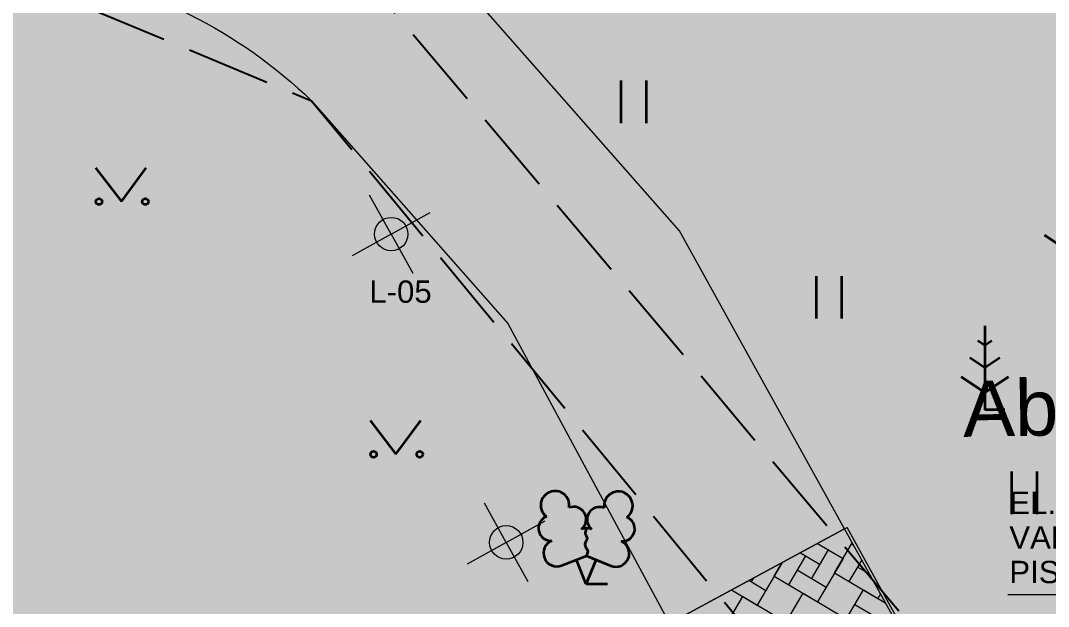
# Model space of a CAD drawing. Header units: millimetres. Extents: x 368386 to 861326, y -331222 to 250838.
# Drawn here: x 769529 to 787943, y -75834 to -65345 of the extents above; entities that cross this region are included whole.
import ezdxf

# ---------------------------------------------------------------- set-up
doc = ezdxf.new("R2010")
doc.units = ezdxf.units.MM
doc.header["$MEASUREMENT"] = 0
doc.linetypes.add('PINNASTEE', pattern=[2000, 1500, -500])
for name, color, linetype, lineweight, true_color in [('New_       asendi fill_Pen_No__149', 7, 'Continuous', 25, 0x186722), ('New__AR-välisvalgustid_Pen_No__3', 7, 'Continuous', 18, 0xff6600), ('New__ASENDIPLAAN_Pen_No__102', 7, 'Continuous', 13, 0xcccccc), ('New__ASENDIPLAAN_Pen_No__181', 7, 'Continuous', 0, 0xe8e8e8), ('New_TEE#1_Pen_No__162', 7, 'Continuous', 25, 0xaaaaaa)]:
    doc.layers.add(name, color=color, linetype=linetype, lineweight=lineweight, true_color=true_color)
for name, color, linetype, lineweight in [('New_2D Drafting - General_Pen_No__1', 7, 'Continuous', 13), ('New__ASENDIPLAAN_Pen_No__1', 7, 'Continuous', 13), ('New_HALJASTUS#1_Pen_No__7', 7, 'Continuous', 35), ('New_PUU_Pen_No__7', 7, 'Continuous', 35)]:
    doc.layers.add(name, color=color, linetype=linetype, lineweight=lineweight)
doc.styles.add('GENERATED_STYLE_1', font='')
doc.styles.get('GENERATED_STYLE_1').set_extended_font_data('Arial')
doc.dimstyles.new('GENERATED_STYLE__4', dxfattribs={"dimtxt": 0.18, "dimasz": 152, "dimexe": 0.18, "dimexo": 0.0625, "dimgap": 0, "dimtad": 0, "dimtih": 1, "dimtoh": 1, "dimdec": 4, "dimzin": 0, "dimdsep": 46, "dimcen": 0.09, "dimadec": 0, "dimazin": 0, "dimtfac": 1, "dimtdec": 4, "dimtmove": 0, "dimatfit": 3, "dimldrblk": 'ARROWHEAD_0', "dimfxl": 0, "dimtolj": 1, "dimtzin": 0, "dimarcsym": 0})

# ---------------------------------------------------------------- blocks, each defined once
blk = doc.blocks.new('*X1')
at = {"layer": 'New__ASENDIPLAAN_Pen_No__102', "color": 254, "linetype": 'Continuous', "lineweight": 13, "true_color": 0xcccccc}
for p, q in [((783807, -74708), (784263, -74977)), ((784110, -75235), (784429, -74695)), ((784415, -74718), (784454, -74742)), ((783593, -74930), (783288, -75447)), ((783499, -74874), (783852, -75083)), ((783699, -75341), (784004, -74824)), ((783175, -75049), (782725, -75811)), ((783030, -75294), (783175, -75049)), ((784263, -74977), (783805, -75752)), ((784597, -75000), (784368, -75388)), ((784741, -75259), (784521, -75129)), ((783030, -75294), (783805, -75752)), ((783958, -75493), (783441, -75188)), ((784110, -75235), (784885, -75692)), ((782878, -75553), (782574, -75373)), ((782619, -75400), (782664, -75325)), ((782009, -76434), (782467, -75659)), ((782265, -75540), (782725, -75811)), ((782467, -75659), (783242, -76116)), ((783089, -76374), (783547, -75599)), ((783547, -75599), (784322, -76057)), ((784169, -76315), (784627, -75540)), ((784627, -75540), (785028, -75777)), ((784935, -75608), (784885, -75692)), ((784474, -75798), (784991, -76103))]:
    blk.add_line(p, q, dxfattribs=at)
blk = doc.blocks.new('ARROWHEAD_0')
at = {"color": 0, "linetype": 'Continuous', "lineweight": 0}
for p, q in [((0, 0), (-1, 0)), ((0, -0.5), (0, 0.5))]:
    blk.add_line(p, q, dxfattribs=at)

msp = doc.modelspace()

# ---------------------------------------------------------------- hatches: boundary and pattern name
at = {"layer": 'New_       asendi fill_Pen_No__149', "linetype": 'Continuous', "lineweight": 0, "true_color": 0x061908}
h = msp.add_hatch(color=98, dxfattribs=at)
h.paths.add_polyline_path([(802345.63, -38322.05), (677945.63, -100972.05), (697685.63, -113562.05), (725141.88, -157386.04), (747105.63, -214022.05), (773035.63, -233162.05), (849485.63, -225922.05), (847735.63, -145332.05)])
h.paths.add_polyline_path([(757638.71, -147399.28, -0.00065641), (757597.25, -147430.15)], flags=0)
h.paths.add_polyline_path([(781623.18, -112523.26, 0.05995559), (781750.4, -112778.31, 0.78516634), (783932.82, -111999.14, 0.05995559), (783869.75, -111721.19, 1)], flags=0)
at = {"layer": 'New__ASENDIPLAAN_Pen_No__181', "linetype": 'Continuous', "lineweight": 0, "true_color": 0xe8e8e8}
msp.add_hatch(color=254, dxfattribs=at).paths.add_polyline_path([(699340.76, -112422.8, 0.02546074), (698921.7, -115530.28), (703744.04, -123209, -0.03887203), (702832.43, -115853.63, -0.03742158), (703282.47, -112504.29, -0.03573776), (704611.59, -107962.29, -0.02765071), (708261.6, -99521.93, -0.02002412), (710387.94, -95602.47, -0.02898342), (713073.64, -91639.11, -0.07773334), (720047.5, -84906.23, -0.0282713), (723989.97, -82532.03, -0.00934719), (728115.84, -80452.09, 0.00450726), (740779.4, -74146.98, 0.00902057), (753203.24, -67532.81, -0.01170487), (755981.65, -66040.04, -0.04092998), (759298.97, -64684.85, -0.0516522), (763468.7, -63872.4, -0.07619103), (769491.05, -64157.84, -0.06666932), (772556.52, -65234.67, -0.07492772), (774741.63, -66781.05), (778260.06, -70770.31), (781155.34, -76138.33), (784291.15, -74447), (782049.92, -70402.96), (781332.61, -69108.66), (777814.17, -65119.4, 0.07803087), (772622.87, -61385.97, 0.05834908), (769589.31, -60558.44, 0.11716536), (760032.33, -61309.07, 0.03841684), (756890.05, -62617.32, 0.01101994), (754220.11, -64050.88, -0.00763537), (745848.91, -68525.57, -0.00297502), (736487.1, -73268.68, 0.00482337), (726601.53, -78287.8, 0.02252482), (721140.68, -81429.29, 0.03115112), (715078.42, -85994.06, 0.01688784), (712257.75, -88508.26, 0.01672739), (711237.45, -89547.7, 0.0422239), (710603.89, -90337.74, 0.06080113), (704662.35, -98642.97, 0.03514812), (701045.23, -106603.58, 0.04204878)])

# ---------------------------------------------------------------- linework, layer by layer
at = {"layer": 'New_2D Drafting - General_Pen_No__1', "color": 7, "linetype": 'Continuous', "lineweight": 13}
for p in [(784291.15, -74447), (785496.51, -76518.77)]:
    msp.add_line(p, (784334.89, -74422.77), dxfattribs=at)
at = {"layer": 'New__AR-välisvalgustid_Pen_No__3', "color": 30, "linetype": 'Continuous', "lineweight": 18, "true_color": 0xff6600}
for p, q in [((776168.93, -69168.24), (775781.13, -68468.52)), ((776168.93, -69168.24), (776868.65, -68780.45)), ((776168.93, -69168.24), (775469.2, -69556.04)), ((776168.93, -69168.24), (776556.72, -69867.97)), ((778229.62, -74688.05), (777841.83, -73988.32)), ((778229.62, -74688.05), (778929.35, -74300.25)), ((778229.62, -74688.05), (777529.89, -75075.84)), ((778229.62, -74688.05), (778617.41, -75387.77)), ((794682.59, -75625.58), (787217.35, -75625.58))]:
    msp.add_line(p, q, dxfattribs=at)
for centre in [(776168.93, -69168.24), (778229.62, -74688.05)]:
    msp.add_circle(centre, 300, dxfattribs=at)
at = {"layer": 'New__ASENDIPLAAN_Pen_No__1', "color": 7, "linetype": 'Continuous', "lineweight": 13, "flags": 128}
msp.add_lwpolyline([(723989.97, -82532.03, -0.00934719), (728115.84, -80452.09, 0.00450726), (740779.4, -74146.98, 0.00902057), (753203.24, -67532.81, -0.01170487), (755981.65, -66040.04, -0.04092998), (759298.97, -64684.85, -0.0516522), (763468.7, -63872.4, -0.07619103), (769491.05, -64157.84, -0.06666932), (772556.52, -65234.67, -0.07492772), (774741.63, -66781.05), (778260.06, -70770.31), (781155.34, -76138.33), (784291.15, -74447), (782049.92, -70402.96), (781332.61, -69108.66), (777814.17, -65119.4, 0.07803087), (772622.87, -61385.97, 0.05834908), (769589.31, -60558.44, 0.11716536), (760032.33, -61309.07, 0.03841684), (756890.05, -62617.32, 0.01101994), (754220.11, -64050.88, -0.00763537), (745848.91, -68525.57, -0.00297502), (736487.1, -73268.68, 0.00482337), (726601.53, -78287.8, 0.02252482)], format="xyb", dxfattribs=at)
msp.add_lwpolyline([(781155.34, -76138.33, -0.23717561), (781233.18, -78831.74), (779484.98, -82575.64), (781568.63, -83548.59), (782493.76, -83979.64), (787931.25, -86523.11), (786286.87, -90052.38), (787149.87, -90454.48), (800310.37, -82945.97), (797801, -78012.73), (796282.18, -75026.83), (790933.61, -78078.36, -0.41785139), (785452.77, -76543.01), (784291.15, -74447)], format="xyb", close=True, dxfattribs=at)
at = {"layer": 'New_HALJASTUS#1_Pen_No__7', "color": 7, "linetype": 'Continuous', "lineweight": 35}
for p, q in [((780282.1, -66419.49), (780282.1, -67180.61)), ((780737.15, -66419.49), (780737.15, -67180.61)), ((770872.07, -67979.59), (771335.47, -68586.3)), ((771335.47, -68586.3), (771781.05, -67979.59)), ((783782.1, -69919.49), (783782.1, -70680.61)), ((784237.15, -69919.49), (784237.15, -70680.61)), ((775789.44, -72503.58), (776252.85, -73110.29)), ((776252.85, -73110.29), (776698.43, -72503.58)), ((787282.1, -73419.49), (787282.1, -74180.61)), ((787737.15, -73419.49), (787737.15, -74180.61))]:
    msp.add_line(p, q, dxfattribs=at)
for centre in [(770934.45, -68586.3), (771763.23, -68586.3), (775851.83, -73110.29), (776680.61, -73110.29)]:
    msp.add_circle(centre, 55.01, dxfattribs=at)
at = {"layer": 'New_PUU_Pen_No__7', "color": 7, "linetype": 'Continuous', "lineweight": 35}
for p, q in [((787874.36, -69185.7), (788298.63, -69468.55)), ((786802.63, -70812.05), (786802.63, -72312.05)), ((786802.63, -71162.05), (786678.21, -71079.11)), ((786927.04, -71079.11), (786802.63, -71162.05)), ((786802.63, -71562.05), (786536.02, -71384.31)), ((787069.24, -71384.31), (786802.63, -71562.05)), ((786378.36, -71722.7), (786802.63, -72005.55)), ((786802.63, -72005.55), (787226.89, -71722.7)), ((787162.63, -72312.05), (786802.63, -72312.05)), ((779220.63, -75103.05), (779665.63, -74928.05)), ((779665.63, -74928.05), (780105.63, -75108.05)), ((779660.63, -75438.05), (779485.63, -74998.05)), ((779660.63, -75438.05), (779840.63, -74998.05)), ((780040.63, -75438.05), (779660.63, -75438.05))]:
    msp.add_line(p, q, dxfattribs=at)
at = {"layer": 'New_PUU_Pen_No__7', "color": 7, "linetype": 'Continuous', "lineweight": 35, "flags": 128}
msp.add_lwpolyline([(779665.63, -74433.05), (779645.63, -74508.05), (779645.63, -74528.05), (779655.63, -74558.05), (779675.63, -74593.05), (779680.63, -74613.05), (779665.63, -74648.05), (779640.63, -74698.05), (779635.63, -74723.05), (779640.63, -74738.05), (779650.63, -74768.05), (779685.63, -74828.05), (779690.63, -74848.05), (779685.63, -74868.05), (779670.63, -74903.05), (779665.63, -74928.05)], dxfattribs=at)
at = {"layer": 'New_PUU_Pen_No__7', "color": 7, "linetype": 'Continuous', "lineweight": 35}
for centre, radius, start, end in [((779103.51, -74023.83), 255.8, 111.502694, 232.517311), ((779103.51, -74023.83), 255.8, 350.485556, 111.500172), ((780239.47, -74032.58), 255.8, 67.616803, 188.631419), ((780239.47, -74032.58), 255.8, 306.599664, 67.614281), ((779438.14, -74274.42), 223.99, 308.504121, 111.572466), ((779901.28, -74278.95), 224.79, 67.701604, 230.51262), ((779029.69, -74435.32), 223.99, 111.430409, 274.498681), ((780306.94, -74445.16), 223.99, 264.618296, 67.686565), ((779664.64, -74670.68), 237.5, 66.765517, 111.501492), ((779134.31, -74879.6), 237.5, 111.501433, 291.500361), ((780195.48, -74887.77), 237.5, 247.616614, 67.615542)]:
    msp.add_arc(centre, radius, start, end, dxfattribs=at)
at = {"layer": 'New_TEE#1_Pen_No__162', "color": 253, "linetype": 'PINNASTEE', "lineweight": 25, "true_color": 0xaaaaaa, "flags": 128}
msp.add_lwpolyline([(794045.63, -99439.05), (792927.63, -86931.05), (787942.63, -79094.05), (775725.63, -64608.05), (766962.63, -61354.05), (756948.63, -63398.05), (746010.63, -68983.05), (731032.63, -76593.05), (718023.63, -83834.05), (709565.63, -93385.05), (711080.63, -94383.05), (718886.63, -85752.05), (732061.63, -78226.05), (745894.63, -71247.05), (757719.63, -65248.05), (766558.63, -63378.05), (774741.63, -66781.05), (784795.63, -78987.05), (791230.63, -88015.05), (791250.63, -98776.05)], close=True, dxfattribs=at)

# ---------------------------------------------------------------- block references
at = {"layer": 'New__ASENDIPLAAN_Pen_No__102', "color": 254, "linetype": 'Continuous', "lineweight": 13, "true_color": 0xcccccc}
msp.add_blockref('*X1', (0, 0), dxfattribs=at)

# ---------------------------------------------------------------- texts
at = {"layer": 'New__AR-välisvalgustid_Pen_No__3', "color": 30, "linetype": 'Continuous', "lineweight": 18, "true_color": 0xff6600, "insert": (776335.1, -69998.73), "char_height": 400, "attachment_point": 2, "style": 'GENERATED_STYLE_1'}
msp.add_mtext('\\A1;{\\pqc;\\fArial|b0|i0|c0|p34;L-0\\fArial|b0|i0|c0|p34;5}', dxfattribs=at)
at = {"layer": 'New__AR-välisvalgustid_Pen_No__3', "color": 30, "linetype": 'Continuous', "lineweight": 18, "true_color": 0xff6600, "insert": (787241.73, -73779.58), "char_height": 400, "width": 6747.0549, "attachment_point": 1, "line_spacing_factor": 0.9285, "style": 'GENERATED_STYLE_1'}
msp.add_mtext('\\A1;{\\pql;\\fArial|b0|i0|c0|p34;EL. TOIDE \\fArial|b0|i0|c0|p34;ABIHOONE VALGUSTITELE JA PISTIKUPESADELE}', dxfattribs=at)
at = {"layer": 'New__ASENDIPLAAN_Pen_No__1', "color": 7, "linetype": 'Continuous', "lineweight": 13, "insert": (797592.15, -72118.11), "char_height": 1000, "attachment_point": 6, "rotation": 0.965433, "style": 'GENERATED_STYLE_1'}
msp.add_mtext('\\A1;{\\pqr;\\fArial|b0|i0|c0|p34;A\\fArial|b0|i0|c0|p34;bihoone asukoht}', dxfattribs=at)

# ---------------------------------------------------------------- leaders
at = {"layer": 'New__ASENDIPLAAN_Pen_No__1', "color": 7, "linetype": 'Continuous', "lineweight": 13, "annotation_type": 0, "has_hookline": 1, "hookline_direction": 1, "text_width": 11164.61, "horizontal_direction": (0.999858, 0.016849, 0)}
msp.add_leader([(798914.27, -75804.12), (798782.99, -72147.31), (797592.15, -72118.11)], dimstyle='GENERATED_STYLE__4', dxfattribs=at)

doc.saveas('drawing.dxf')
